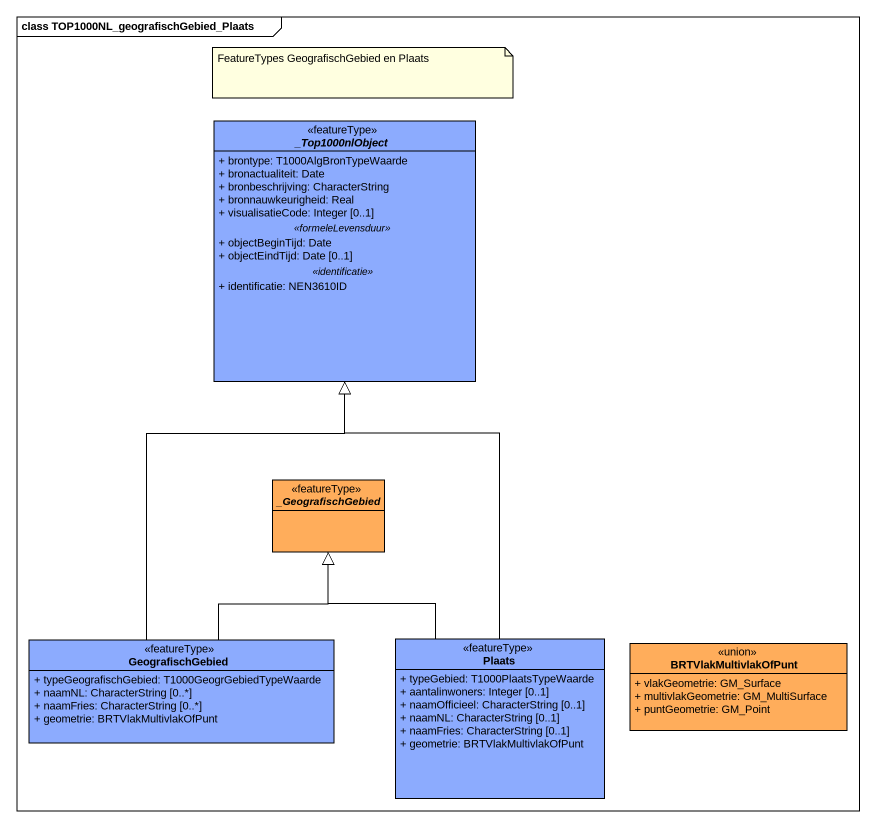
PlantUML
@startuml
mainframe class TOP1000NL_geografischGebied_Plaats
hide circle
hide empty members
skinparam classAttributeIconSize 0
abstract class "_Top1000nlObject" as Top1000nlObject <<featureType>> #8CABFE {
  + brontype: T1000AlgBronTypeWaarde
  + bronactualiteit: Date
  + bronbeschrijving: CharacterString
  + bronnauwkeurigheid: Real
  + visualisatieCode: Integer [0..1]
  .. <<formeleLevensduur>> ..
  + objectBeginTijd: Date
  + objectEindTijd: Date [0..1]
  .. <<identificatie>> ..
  + identificatie: NEN3610ID
}
abstract class "_GeografischGebied" as GeografischGebied <<featureType>> #FFAD5B
class "GeografischGebied" as GeografischGebied_2 <<featureType>> #8CABFE {
  + typeGeografischGebied: T1000GeogrGebiedTypeWaarde
  + naamNL: CharacterString [0..*]
  + naamFries: CharacterString [0..*]
  + geometrie: BRTVlakMultivlakOfPunt
}
class Plaats <<featureType>> #8CABFE {
  + typeGebied: T1000PlaatsTypeWaarde
  + aantalinwoners: Integer [0..1]
  + naamOfficieel: CharacterString [0..1]
  + naamNL: CharacterString [0..1]
  + naamFries: CharacterString [0..1]
  + geometrie: BRTVlakMultivlakOfPunt
}
class BRTVlakMultivlakOfPunt <<union>> #FFAD5B {
  + vlakGeometrie: GM_Surface
  + multivlakGeometrie: GM_MultiSurface
  + puntGeometrie: GM_Point
}
GeografischGebied_2 -up-|> Top1000nlObject
GeografischGebied_2 -up-|> GeografischGebied
Plaats -up-|> Top1000nlObject
Plaats -up-|> GeografischGebied
note as N1
  FeatureTypes GeografischGebied en Plaats
end note
@enduml
